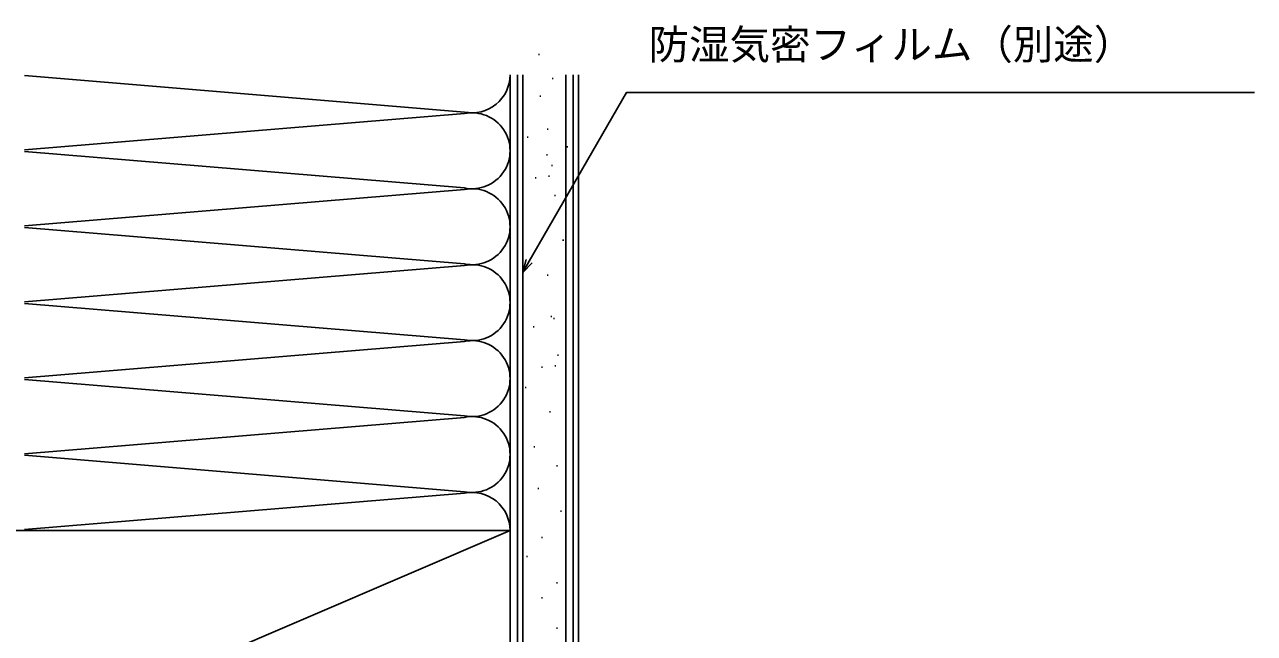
# Model space of a CAD drawing. Units: millimetres, scale not verified. Extents: x -525 to 525, y -783 to 778.
# Drawn here: x -327 to -83.9, y 425 to 545.2 of the extents above; entities that cross this region are included whole.
import ezdxf
from ezdxf.enums import TextEntityAlignment as Align

# ---------------------------------------------------------------- set-up
doc = ezdxf.new("R2010")
doc.units = ezdxf.units.MM
doc.header["$LTSCALE"] = 4
for name, color, linetype in [('0-8_YKK_D', 6, 'Continuous'), ('0-A_YSS_K', 3, 'Continuous'), ('0-B_YSS_KE', 3, 'Continuous')]:
    doc.layers.add(name, color=color, linetype=linetype)
doc.styles.add('ＭＳ ゴシック', font='')
doc.styles.get('ＭＳ ゴシック').set_extended_font_data('MS Gothic')

msp = doc.modelspace()

# ---------------------------------------------------------------- linework, layer by layer
at = {"layer": '0-8_YKK_D'}
for points in [[(-228.501, 496.274), (-227.227, 498.483), (-208.017, 531.783), (-83.864, 531.783)], [(-226.635, 498.142), (-228.501, 496.274), (-227.819, 498.825)]]:
    msp.add_lwpolyline(points, dxfattribs=at)
at = {"layer": '0-A_YSS_K'}
for p, q in [((-225.397, 539.313), (-225.197, 539.313)), ((-240.032, 527.958), (-326.968, 535.142)), ((-231, 445.3), (-231, 535.3)), ((-229.5, 385.3), (-229.5, 535.3)), ((-220, 385.3), (-220, 535.3)), ((-217.5, 535.3), (-217.5, 385.3)), ((-222.664, 534.593), (-222.464, 534.593)), ((-225.148, 531.116), (-224.948, 531.116)), ((-326.968, 520.458), (-240.032, 527.642)), ((-227.646, 522.984), (-227.446, 522.984)), ((-223.644, 524.585), (-223.444, 524.585)), ((-219.806, 521.077), (-219.606, 521.077)), ((-326.968, 520.142), (-240.032, 512.958)), ((-223.808, 519.476), (-223.608, 519.476)), ((-222.844, 517.382), (-222.644, 517.382)), ((-226.045, 514.981), (-225.845, 514.981)), ((-223.402, 515.281), (-223.202, 515.281)), ((-240.032, 512.642), (-326.968, 505.458)), ((-222.207, 511.473), (-222.007, 511.473)), ((-231, 509.023), (-231, 445.3)), ((-240.032, 497.958), (-326.968, 505.142)), ((-220.606, 502.67), (-220.406, 502.67)), ((-326.968, 490.458), (-240.032, 497.642)), ((-223.666, 495.739), (-223.466, 495.739)), ((-240.032, 482.958), (-326.968, 490.142)), ((-222.92, 487.533), (-222.72, 487.533)), ((-222.417, 487.139), (-222.217, 487.139)), ((-226.418, 485.539), (-226.218, 485.539)), ((-326.968, 475.458), (-240.032, 482.642)), ((-221.616, 479.936), (-221.416, 479.936)), ((-224.818, 477.535), (-224.618, 477.535)), ((-222.174, 477.835), (-221.974, 477.835)), ((-326.968, 475.142), (-240.032, 467.958)), ((-228.019, 473.534), (-227.819, 473.534)), ((-240.032, 467.642), (-326.968, 460.458)), ((-223.217, 468.732), (-223.017, 468.732)), ((-326.968, 460.142), (-240.032, 452.958)), ((-226.277, 461.801), (-226.077, 461.801)), ((-221.801, 458.071), (-221.601, 458.071)), ((-326.968, 445.458), (-240.032, 452.642)), ((-225.531, 453.595), (-225.331, 453.595)), ((-221.055, 449.119), (-220.855, 449.119)), ((-336, 400.3), (-231, 445.3)), ((-224.785, 443.897), (-224.585, 443.897)), ((-227.769, 440.168), (-227.569, 440.168)), ((-221.801, 434.946), (-221.601, 434.946)), ((-224.785, 431.962), (-224.585, 431.962)), ((-228.515, 428.978), (-228.315, 428.978)), ((-221.801, 425.994), (-221.601, 425.994))]:
    msp.add_line(p, q, dxfattribs=at)
for centre, start, end in [((-238.5, 535.3), 258.21646, 0.00002), ((-238.5, 520.3), 258.21646, 101.78354), ((-238.5, 505.3), 258.21646, 101.78354), ((-238.5, 490.3), 258.21646, 101.78354), ((-238.5, 475.3), 258.21646, 101.78354), ((-238.5, 460.3), 258.21646, 101.78354), ((-238.5, 445.3), 0, 101.78354)]:
    msp.add_arc(centre, 7.5, start, end, dxfattribs=at)
at = {"layer": '0-B_YSS_KE'}
for p, q in [((-231, 535.3), (-231, 385.3)), ((-228.501, 399.3), (-228.501, 535.3))]:
    msp.add_line(p, q, dxfattribs=at)
msp.add_lwpolyline([(-218.5, 535.3), (-218.5, 385.3), (-231, 385.3)], dxfattribs=at)
msp.add_lwpolyline([(-231, 400.3), (-231, 445.3), (-336, 445.3), (-336, 400.3)], close=True, dxfattribs=at)

# ---------------------------------------------------------------- texts
at = {"layer": '0-8_YKK_D', "style": 'ＭＳ ゴシック'}
msp.add_text('防湿気密フィルム（別途）', height=5.865, dxfattribs=at).set_placement((-203.612, 536.617), align=Align.BOTTOM_LEFT)

doc.saveas('drawing.dxf')
